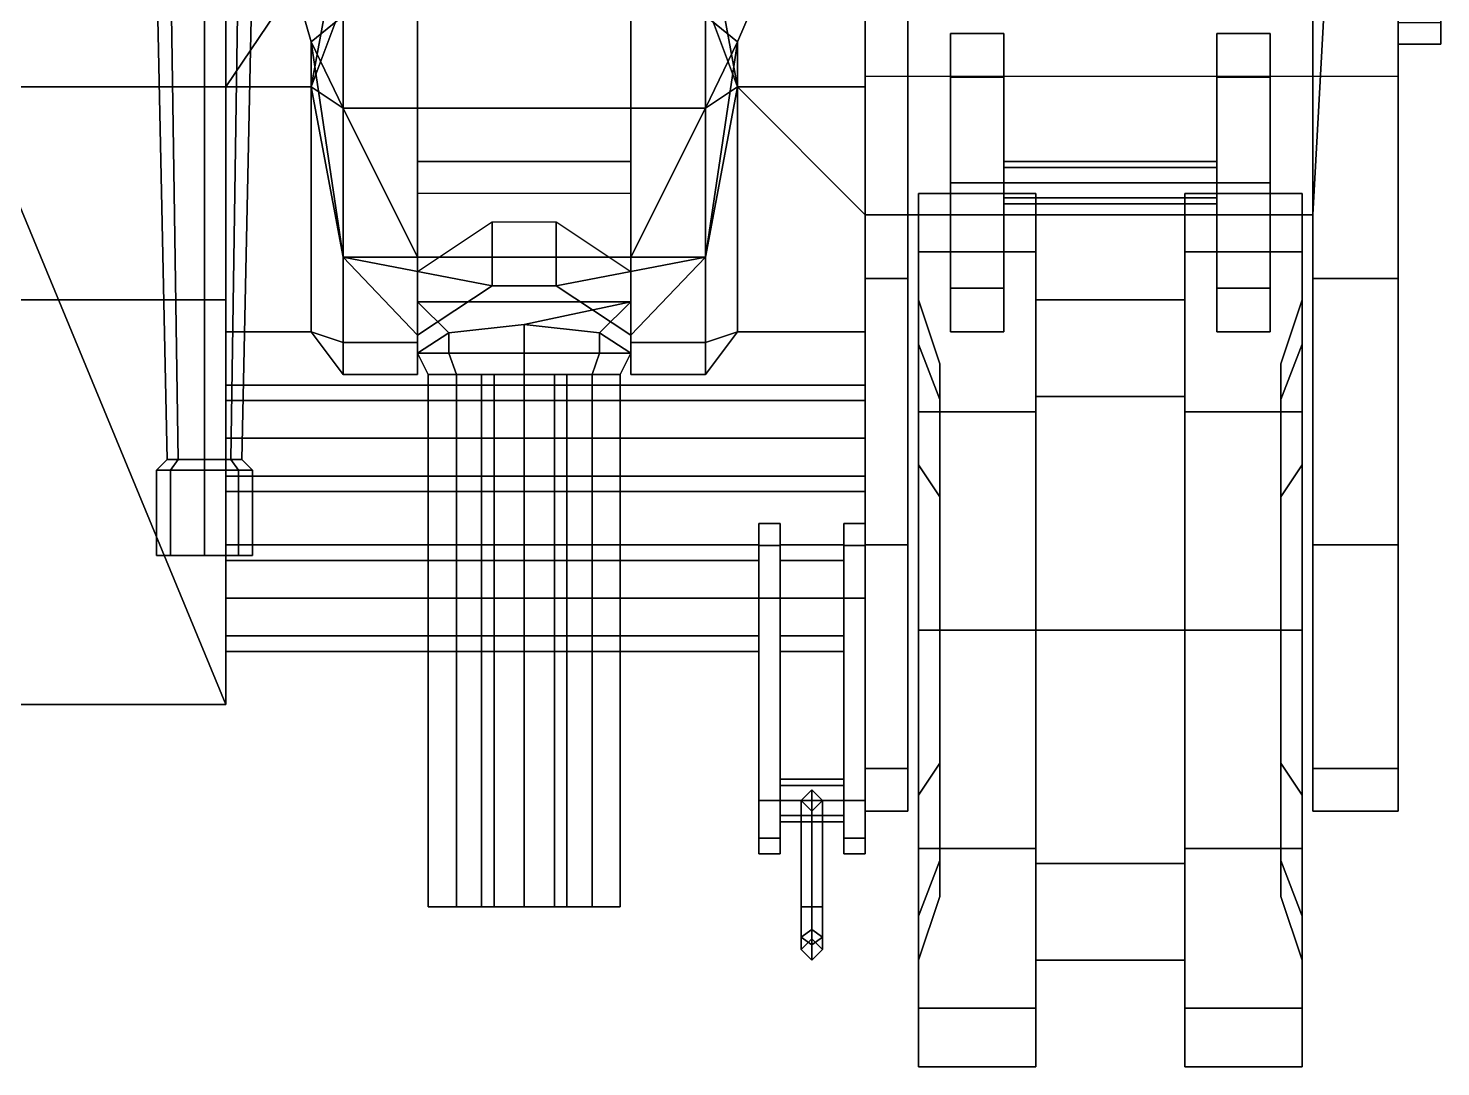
# Model space of a CAD drawing. Header units: millimetres. Extents: x -1.3 to 1.3, y -3 to 8.8.
# Drawn here: x -0.065 to 1.26, y -2.98 to -2.005 of the extents above; entities that cross this region are included whole.
import ezdxf

# ---------------------------------------------------------------- set-up
doc = ezdxf.new("R2010")
doc.units = ezdxf.units.MM
doc.header["$MEASUREMENT"] = 0
for name, color, linetype in [('fenders', 6, 'Continuous'), ('gun', 1, 'Continuous'), ('sleeve', 5, 'Continuous'), ('wheels', 2, 'Continuous')]:
    doc.layers.add(name, color=color, linetype=linetype)

msp = doc.modelspace()

# ---------------------------------------------------------------- linework, layer by layer
for points in [[(-0.72, -2.26, 0.3), (-0.72, 2.41, 0.3), (0.12, -1.74, 0.3), (0.12, -2.26, 0.3)], [(1.22, 2.37, 0.26), (1.22, -2.24, 0.26), (1.14, -2.24, 0.26), (1.14, 2.37, 0.26)], [(1.14, 2.37, 0.26), (1.14, -2.24, 0.26), (1.14, -1.81, 0.398), (1.14, 2.07, 0.398)], [(1.22, 1.87, 0.3), (1.22, -1.79, 0.3), (1.22, -2.24, 0.26), (1.22, 2.37, 0.26)], [(1.14, -2.1801, 1.199), (1.22, -0.72, 1.43), (0.72, -0.72, 1.43), (0.72, -2.1801, 1.199)], [(0.72, -2.1801, 1.199), (0.72, -0.72, 1.43), (0.72, -1.3, 1.7), (0.72, -2.06, 1.34)], [(1.22, -2.49, 1.15), (1.22, -0.72, 1.43), (1.14, -2.1801, 1.199), (1.14, -2.49, 1.15)], [(1.22, -2.49, 1.15), (1.22, -1.4, 1.28), (1.22, -0.72, 1.43), (1.22, -2.49, 1.15)], [(0.72, -1.3, 1.72), (0.72, -1.37, 1.72), (0.72, -2.06, 1.34), (0.72, -1.3, 1.7)], [(-0.12, -1.37, 1.72), (-0.12, -2.06, 1.34), (0.12, -2.06, 1.34), (0.23, -1.8966, 1.43)], [(0.57, -1.8966, 1.43), (0.6, -2.06, 1.34), (0.72, -2.06, 1.34), (0.72, -1.37, 1.72)], [(1.22, -2, 0.86), (1.22, -1.8, 0.86), (1.22, -1.4, 1.28), (1.22, -2.49, 1.15)], [(0.12, -2.26, 0.3), (0.12, -2.26, 0.3), (0.12, -1.74, 0.3), (0.12, -2.29, 1.07)], [(0.12, -1.74, 0.3), (0.23, -1.9934, 0.6547), (0.23, -1.9934, 0.6547), (0.2, -2.0179, 0.689)], [(0.12, -2.29, 1.07), (0.12, -1.74, 0.3), (0.2, -2.0179, 0.689), (0.2, -2.29, 1.07)], [(0.57, -1.9934, 0.6547), (0.72, -1.74, 0.3), (0.72, -1.74, 0.3), (0.6, -2.0179, 0.689)], [(0.6, -2.29, 1.07), (0.6, -2.0179, 0.689), (0.72, -1.74, 0.3), (0.72, -2.29, 1.07)], [(1.22, -1.79, 0.3), (1.22, -1.79, 0.47), (1.22, -1.83, 0.71), (1.22, -2.24, 0.26)], [(0.76, -1.81, 0.26), (0.76, -2.24, 0.26), (0.72, -2.24, 0.26), (0.72, -1.81, 0.26)], [(0.72, -1.81, 0.26), (0.72, -2.24, 0.26), (0.72, -2.49, 1.15), (0.72, -1.81, 0.398)], [(1.14, -1.81, 1.2376), (1.14, -2.1801, 1.179), (0.76, -2.1801, 1.179), (0.76, -1.81, 1.2376)], [(0.76, -1.81, 1.2376), (0.76, -2.1801, 1.179), (0.76, -2.24, 0.26), (0.76, -1.81, 0.26)], [(1.14, -2.24, 0.26), (1.14, -2.1801, 1.179), (1.14, -1.81, 1.2376), (1.14, -1.81, 0.398)], [(1.22, -2.24, 0.26), (1.22, -2.24, 0.26), (1.22, -1.83, 0.71), (1.22, -1.97, 0.71)], [(0.23, -1.8966, 1.43), (0.12, -2.06, 1.34), (0.2, -2.06, 1.34), (0.23, -1.8966, 1.43)], [(0.2, -2.06, 1.34), (0.2, -2.06, 1.34), (0.23, -1.98, 1.43), (0.23, -1.8966, 1.43)], [(0.57, -1.8966, 1.43), (0.57, -1.98, 1.43), (0.6, -2.06, 1.34)], [(1.26, -1.97, 0.71), (1.26, -1.96, 0.73), (1.26, -2, 0.77), (1.26, -2.02, 0.76)], [(1.22, -2.02, 0.76), (1.22, -1.97, 0.71), (1.26, -1.97, 0.71), (1.26, -2.02, 0.76)], [(1.22, -2.24, 0.26), (1.22, -2.24, 0.26), (1.22, -1.97, 0.71), (1.22, -2.02, 0.76)], [(0.2, -2.06, 1.34), (0.2, -2.06, 1.34), (0.23, -2.08, 1.41), (0.23, -1.98, 1.43)], [(0.23, -1.98, 1.43), (0.23, -2.08, 1.41), (0.57, -2.08, 1.41), (0.57, -1.98, 1.43)], [(0.57, -1.98, 1.43), (0.57, -2.08, 1.41), (0.6, -2.06, 1.34)], [(0.23, -2.08, 0.67), (0.2, -2.0179, 0.689), (0.23, -1.9934, 0.6547), (0.23, -2.08, 0.67)], [(0.23, -2.08, 0.67), (0.23, -1.9934, 0.6547), (0.57, -1.9934, 0.6547), (0.57, -2.08, 0.67)], [(0.57, -2.08, 0.67), (0.57, -1.9934, 0.6547), (0.6, -2.0179, 0.689), (0.57, -2.08, 0.67)], [(1.26, -2.02, 0.85), (1.26, -2, 0.86), (1.22, -2, 0.86), (1.22, -2.02, 0.85)], [(1.22, -2.02, 0.85), (1.22, -2, 0.86), (1.22, -2.49, 1.15)], [(1.26, -2.02, 0.76), (1.26, -2, 0.77), (1.26, -2, 0.86), (1.26, -2.02, 0.85)], [(0.2, -2.29, 1.07), (0.2, -2.0179, 0.689), (0.23, -2.22, 0.75), (0.23, -2.33, 0.94)], [(0.23, -2.22, 0.75), (0.2, -2.0179, 0.689), (0.23, -2.08, 0.67), (0.23, -2.22, 0.75)], [(0.57, -2.33, 0.94), (0.57, -2.22, 0.75), (0.6, -2.0179, 0.689), (0.6, -2.29, 1.07)], [(0.57, -2.22, 0.75), (0.57, -2.08, 0.67), (0.6, -2.0179, 0.689), (0.57, -2.22, 0.75)], [(1.22, -2.02, 0.85), (1.22, -2.02, 0.76), (1.26, -2.02, 0.76), (1.26, -2.02, 0.85)], [(1.22, -2.49, 1.15), (1.22, -2.24, 0.26), (1.22, -2.02, 0.76), (1.22, -2.02, 0.85)], [(-0.72, -2.1845, 1.1983), (-0.72, -2.64, 0.68), (0.12, -2.64, 0.68), (-0.12, -2.06, 1.34)], [(-0.12, -2.06, 1.34), (0.12, -2.64, 0.68), (0.12, -2.64, 0.68), (0.12, -2.06, 1.34)], [(0.12, -2.06, 1.34), (0.12, -2.29, 1.07), (0.2, -2.29, 1.07), (0.2, -2.06, 1.34)], [(0.12, -2.06, 1.34), (0.12, -2.64, 0.68), (0.12, -2.29, 1.07)], [(0.2, -2.06, 1.34), (0.2, -2.06, 1.34), (0.23, -2.22, 1.32), (0.23, -2.08, 1.41)], [(0.2, -2.06, 1.34), (0.2, -2.29, 1.07), (0.23, -2.3, 1.2), (0.23, -2.22, 1.32)], [(0.57, -2.22, 1.32), (0.57, -2.3, 1.2), (0.6, -2.29, 1.07), (0.6, -2.06, 1.34)], [(0.57, -2.08, 1.41), (0.57, -2.22, 1.32), (0.6, -2.06, 1.34)], [(0.6, -2.06, 1.34), (0.6, -2.29, 1.07), (0.72, -2.29, 1.07), (0.72, -2.1801, 1.199)], [(0.6, -2.06, 1.34), (0.72, -2.1801, 1.199), (0.72, -2.1801, 1.199), (0.72, -2.06, 1.34)], [(0.23, -2.08, 1.41), (0.23, -2.22, 1.32), (0.57, -2.22, 1.32), (0.57, -2.08, 1.41)], [(0.3, -2.22, 0.75), (0.23, -2.08, 0.67), (0.57, -2.08, 0.67), (0.5, -2.22, 0.75)], [(0.23, -2.22, 0.75), (0.23, -2.08, 0.67), (0.23, -2.08, 0.67), (0.3, -2.22, 0.75)], [(0.5, -2.22, 0.75), (0.57, -2.08, 0.67), (0.57, -2.08, 0.67), (0.57, -2.22, 0.75)], [(0.3, -2.22, 0.75), (0.3, -2.16, 0.75), (0.3, -2.27, 0.94), (0.3, -2.33, 0.94)], [(0.5, -2.22, 0.75), (0.5, -2.16, 0.75), (0.3, -2.16, 0.75), (0.3, -2.22, 0.75)], [(0.5, -2.33, 0.94), (0.5, -2.27, 0.94), (0.5, -2.16, 0.75), (0.5, -2.22, 0.75)], [(0.3, -2.2933, 1.21), (0.3, -2.2333, 1.21), (0.37, -2.1867, 1.28), (0.37, -2.2467, 1.28)], [(0.37, -2.2467, 1.28), (0.37, -2.1867, 1.28), (0.43, -2.1867, 1.28), (0.43, -2.2467, 1.28)], [(0.43, -2.2467, 1.28), (0.43, -2.1867, 1.28), (0.5, -2.2333, 1.21), (0.5, -2.2933, 1.21)], [(0.76, -2.49, 1.15), (0.76, -2.1801, 1.199), (0.72, -2.1801, 1.199), (0.72, -2.49, 1.15)], [(1.14, -2.1801, 1.179), (1.14, -2.1801, 1.199), (0.76, -2.1801, 1.199), (0.76, -2.1801, 1.179)], [(0.76, -2.24, 0.26), (0.76, -2.1801, 1.179), (0.76, -2.1801, 1.199), (0.76, -2.49, 1.15)], [(1.14, -2.49, 1.15), (1.14, -2.1801, 1.199), (1.14, -2.1801, 1.179), (1.14, -2.49, 1.15)], [(1.14, -2.49, 1.15), (1.14, -2.1801, 1.179), (1.14, -2.24, 0.26), (1.14, -2.49, 1.15)], [(0.23, -2.22, 1.32), (0.37, -2.2467, 1.28), (0.43, -2.2467, 1.28), (0.57, -2.22, 1.32)], [(0.23, -2.33, 0.94), (0.23, -2.22, 0.75), (0.3, -2.22, 0.75), (0.3, -2.33, 0.94)], [(0.23, -2.22, 1.32), (0.23, -2.3, 1.2), (0.3, -2.3, 1.2), (0.3, -2.2933, 1.21)], [(0.23, -2.22, 1.32), (0.3, -2.2933, 1.21), (0.3, -2.2933, 1.21), (0.37, -2.2467, 1.28)], [(0.43, -2.2467, 1.28), (0.5, -2.2933, 1.21), (0.5, -2.2933, 1.21), (0.57, -2.22, 1.32)], [(0.5, -2.2933, 1.21), (0.5, -2.3, 1.2), (0.57, -2.3, 1.2), (0.57, -2.22, 1.32)], [(0.5, -2.33, 0.94), (0.5, -2.22, 0.75), (0.57, -2.22, 0.75), (0.57, -2.33, 0.94)], [(0.3, -2.3, 1.2), (0.3, -2.24, 1.2), (0.3, -2.2333, 1.21), (0.3, -2.2933, 1.21)], [(0.5, -2.2933, 1.21), (0.5, -2.2333, 1.21), (0.5, -2.24, 1.2), (0.5, -2.3, 1.2)], [(0.3, -2.33, 1.12), (0.3, -2.27, 1.12), (0.3, -2.24, 1.2), (0.3, -2.3, 1.2)], [(0.5, -2.3, 1.2), (0.5, -2.24, 1.2), (0.5, -2.27, 1.12), (0.5, -2.33, 1.12)], [(0.72, -2.74, 0.63), (0.72, -2.7, 0.95), (0.72, -2.49, 1.15), (0.72, -2.24, 0.26)], [(0.76, -2.24, 0.26), (0.76, -2.74, 0.63), (0.72, -2.74, 0.63), (0.72, -2.24, 0.26)], [(0.76, -2.24, 0.26), (0.76, -2.49, 1.15), (0.76, -2.7, 0.95), (0.76, -2.74, 0.63)], [(1.22, -2.24, 0.26), (1.22, -2.74, 0.63), (1.14, -2.74, 0.63), (1.14, -2.24, 0.26)], [(1.14, -2.74, 0.63), (1.14, -2.7, 0.95), (1.14, -2.49, 1.15), (1.14, -2.24, 0.26)], [(1.22, -2.24, 0.26), (1.22, -2.49, 1.15), (1.22, -2.7, 0.95), (1.22, -2.74, 0.63)], [(-0.72, -2.64, 0.63), (-0.72, -2.26, 0.3), (0.12, -2.26, 0.3), (0.12, -2.64, 0.63)], [(0.12, -2.64, 0.68), (0.12, -2.64, 0.63), (0.12, -2.26, 0.3), (0.12, -2.29, 1.07)], [(0.3, -2.33, 0.94), (0.3, -2.27, 0.94), (0.3, -2.27, 1.12), (0.3, -2.33, 1.12)], [(0.5, -2.33, 1.12), (0.5, -2.27, 1.12), (0.5, -2.27, 0.94), (0.5, -2.33, 0.94)], [(0.2, -2.29, 1.07), (0.2, -2.29, 1.07), (0.23, -2.33, 1.12), (0.23, -2.3, 1.2)], [(0.2, -2.29, 1.07), (0.2, -2.29, 1.07), (0.23, -2.33, 0.94), (0.23, -2.33, 1.12)], [(0.57, -2.3, 1.2), (0.57, -2.33, 1.12), (0.6, -2.29, 1.07)], [(0.57, -2.33, 1.12), (0.57, -2.33, 0.94), (0.6, -2.29, 1.07)], [(0.23, -2.3, 1.2), (0.23, -2.33, 1.12), (0.3, -2.33, 1.12), (0.3, -2.3, 1.2)], [(0.5, -2.3, 1.2), (0.5, -2.33, 1.12), (0.57, -2.33, 1.12), (0.57, -2.3, 1.2)], [(0.23, -2.33, 1.12), (0.23, -2.33, 0.94), (0.3, -2.33, 0.94), (0.3, -2.33, 1.12)], [(0.5, -2.33, 1.12), (0.5, -2.33, 0.94), (0.57, -2.33, 0.94), (0.57, -2.33, 1.12)], [(0.72, -2.3546, 0.4954), (0.72, -2.34, 0.46), (0.12, -2.34, 0.46), (0.12, -2.3546, 0.4954)], [(0.72, -2.34, 0.46), (0.72, -2.3546, 0.4246), (0.12, -2.3546, 0.4246), (0.12, -2.34, 0.46)], [(0.72, -2.39, 0.51), (0.72, -2.3546, 0.4954), (0.12, -2.3546, 0.4954), (0.12, -2.39, 0.51)], [(0.72, -2.3546, 0.4246), (0.72, -2.39, 0.41), (0.12, -2.39, 0.41), (0.12, -2.3546, 0.4246)], [(0.72, -2.4254, 0.4954), (0.72, -2.39, 0.51), (0.12, -2.39, 0.51), (0.12, -2.4254, 0.4954)], [(0.72, -2.39, 0.41), (0.72, -2.4254, 0.4246), (0.12, -2.4254, 0.4246), (0.12, -2.39, 0.41)], [(0.72, -2.44, 0.46), (0.72, -2.4254, 0.4954), (0.12, -2.4254, 0.4954), (0.12, -2.44, 0.46)], [(0.72, -2.4254, 0.4246), (0.72, -2.44, 0.46), (0.12, -2.44, 0.46), (0.12, -2.4254, 0.4246)], [(0.64, -2.47, 0.71), (0.64, -2.4905, 0.6605), (0.62, -2.4905, 0.6605), (0.62, -2.47, 0.71)], [(0.64, -2.4905, 0.7595), (0.64, -2.47, 0.71), (0.62, -2.47, 0.71), (0.62, -2.4905, 0.7595)], [(0.62, -2.47, 0.71), (0.62, -2.4905, 0.6605), (0.62, -2.5046, 0.6746), (0.62, -2.49, 0.71)], [(0.62, -2.4905, 0.7595), (0.62, -2.47, 0.71), (0.62, -2.49, 0.71), (0.62, -2.5046, 0.7454)], [(0.64, -2.47, 0.71), (0.64, -2.4905, 0.7595), (0.64, -2.5046, 0.7454), (0.64, -2.49, 0.71)], [(0.64, -2.4905, 0.6605), (0.64, -2.47, 0.71), (0.64, -2.49, 0.71), (0.64, -2.5046, 0.6746)], [(0.72, -2.4905, 0.7595), (0.72, -2.47, 0.71), (0.7, -2.47, 0.71), (0.7, -2.4905, 0.7595)], [(0.72, -2.47, 0.71), (0.72, -2.4905, 0.6605), (0.7, -2.4905, 0.6605), (0.7, -2.47, 0.71)], [(0.7, -2.4905, 0.7595), (0.7, -2.47, 0.71), (0.7, -2.49, 0.71), (0.7, -2.5046, 0.7454)], [(0.7, -2.47, 0.71), (0.7, -2.4905, 0.6605), (0.7, -2.5046, 0.6746), (0.7, -2.49, 0.71)], [(0.62, -2.5046, 0.7454), (0.62, -2.49, 0.71), (0.12, -2.49, 0.71), (0.12, -2.5046, 0.7454)], [(0.62, -2.49, 0.71), (0.62, -2.5046, 0.6746), (0.12, -2.5046, 0.6746), (0.12, -2.49, 0.71)], [(0.64, -2.4905, 0.6605), (0.64, -2.54, 0.64), (0.62, -2.54, 0.64), (0.62, -2.4905, 0.6605)], [(0.64, -2.54, 0.78), (0.64, -2.4905, 0.7595), (0.62, -2.4905, 0.7595), (0.62, -2.54, 0.78)], [(0.62, -2.4905, 0.6605), (0.62, -2.54, 0.64), (0.62, -2.54, 0.66), (0.62, -2.5046, 0.6746)], [(0.62, -2.54, 0.78), (0.62, -2.4905, 0.7595), (0.62, -2.5046, 0.7454), (0.62, -2.54, 0.76)], [(0.7, -2.5046, 0.7454), (0.7, -2.49, 0.71), (0.64, -2.49, 0.71), (0.64, -2.5046, 0.7454)], [(0.7, -2.49, 0.71), (0.7, -2.5046, 0.6746), (0.64, -2.5046, 0.6746), (0.64, -2.49, 0.71)], [(0.64, -2.4905, 0.7595), (0.64, -2.54, 0.78), (0.64, -2.54, 0.76), (0.64, -2.5046, 0.7454)], [(0.64, -2.54, 0.64), (0.64, -2.4905, 0.6605), (0.64, -2.5046, 0.6746), (0.64, -2.54, 0.66)], [(0.72, -2.54, 0.78), (0.72, -2.4905, 0.7595), (0.7, -2.4905, 0.7595), (0.7, -2.54, 0.78)], [(0.72, -2.4905, 0.6605), (0.72, -2.54, 0.64), (0.7, -2.54, 0.64), (0.7, -2.4905, 0.6605)], [(0.7, -2.54, 0.78), (0.7, -2.4905, 0.7595), (0.7, -2.5046, 0.7454), (0.7, -2.54, 0.76)], [(0.7, -2.4905, 0.6605), (0.7, -2.54, 0.64), (0.7, -2.54, 0.66), (0.7, -2.5046, 0.6746)], [(0.76, -2.7, 0.95), (0.76, -2.49, 1.15), (0.72, -2.49, 1.15), (0.72, -2.7, 0.95)], [(1.22, -2.7, 0.95), (1.22, -2.49, 1.15), (1.14, -2.49, 1.15), (1.14, -2.7, 0.95)], [(0.62, -2.54, 0.76), (0.62, -2.5046, 0.7454), (0.12, -2.5046, 0.7454), (0.12, -2.54, 0.76)], [(0.62, -2.5046, 0.6746), (0.62, -2.54, 0.66), (0.12, -2.54, 0.66), (0.12, -2.5046, 0.6746)], [(0.7, -2.54, 0.76), (0.7, -2.5046, 0.7454), (0.64, -2.5046, 0.7454), (0.64, -2.54, 0.76)], [(0.7, -2.5046, 0.6746), (0.7, -2.54, 0.66), (0.64, -2.54, 0.66), (0.64, -2.5046, 0.6746)], [(0.62, -2.5754, 0.7454), (0.62, -2.54, 0.76), (0.12, -2.54, 0.76), (0.12, -2.5754, 0.7454)], [(0.62, -2.54, 0.66), (0.62, -2.5754, 0.6746), (0.12, -2.5754, 0.6746), (0.12, -2.54, 0.66)], [(0.64, -2.54, 0.64), (0.64, -2.73, 0.66), (0.62, -2.73, 0.66), (0.62, -2.54, 0.64)], [(0.64, -2.73, 0.76), (0.64, -2.54, 0.78), (0.62, -2.54, 0.78), (0.62, -2.73, 0.76)], [(0.62, -2.54, 0.64), (0.62, -2.73, 0.66), (0.62, -2.5754, 0.6746), (0.62, -2.54, 0.66)], [(0.62, -2.73, 0.76), (0.62, -2.54, 0.78), (0.62, -2.54, 0.76), (0.62, -2.5754, 0.7454)], [(0.7, -2.5754, 0.7454), (0.7, -2.54, 0.76), (0.64, -2.54, 0.76), (0.64, -2.5754, 0.7454)], [(0.7, -2.54, 0.66), (0.7, -2.5754, 0.6746), (0.64, -2.5754, 0.6746), (0.64, -2.54, 0.66)], [(0.64, -2.54, 0.78), (0.64, -2.73, 0.76), (0.64, -2.5754, 0.7454), (0.64, -2.54, 0.76)], [(0.64, -2.73, 0.66), (0.64, -2.54, 0.64), (0.64, -2.54, 0.66), (0.64, -2.5754, 0.6746)], [(0.72, -2.73, 0.76), (0.72, -2.54, 0.78), (0.7, -2.54, 0.78), (0.7, -2.73, 0.76)], [(0.72, -2.54, 0.64), (0.72, -2.73, 0.66), (0.7, -2.73, 0.66), (0.7, -2.54, 0.64)], [(0.7, -2.73, 0.76), (0.7, -2.54, 0.78), (0.7, -2.54, 0.76), (0.7, -2.5754, 0.7454)], [(0.7, -2.54, 0.64), (0.7, -2.73, 0.66), (0.7, -2.5754, 0.6746), (0.7, -2.54, 0.66)], [(0.62, -2.59, 0.71), (0.62, -2.5754, 0.7454), (0.12, -2.5754, 0.7454), (0.12, -2.59, 0.71)], [(0.62, -2.5754, 0.6746), (0.62, -2.59, 0.71), (0.12, -2.59, 0.71), (0.12, -2.5754, 0.6746)], [(0.62, -2.73, 0.66), (0.62, -2.73, 0.66), (0.62, -2.59, 0.71), (0.62, -2.5754, 0.6746)], [(0.62, -2.73, 0.76), (0.62, -2.73, 0.76), (0.62, -2.5754, 0.7454), (0.62, -2.59, 0.71)], [(0.7, -2.59, 0.71), (0.7, -2.5754, 0.7454), (0.64, -2.5754, 0.7454), (0.64, -2.59, 0.71)], [(0.7, -2.5754, 0.6746), (0.7, -2.59, 0.71), (0.64, -2.59, 0.71), (0.64, -2.5754, 0.6746)], [(0.64, -2.73, 0.76), (0.64, -2.73, 0.76), (0.64, -2.59, 0.71), (0.64, -2.5754, 0.7454)], [(0.64, -2.73, 0.66), (0.64, -2.73, 0.66), (0.64, -2.5754, 0.6746), (0.64, -2.59, 0.71)], [(0.7, -2.73, 0.76), (0.7, -2.73, 0.76), (0.7, -2.5754, 0.7454), (0.7, -2.59, 0.71)], [(0.7, -2.73, 0.66), (0.7, -2.73, 0.66), (0.7, -2.59, 0.71), (0.7, -2.5754, 0.6746)], [(0.62, -2.7654, 0.7454), (0.62, -2.73, 0.76), (0.62, -2.59, 0.71), (0.62, -2.73, 0.66)], [(0.64, -2.7654, 0.6746), (0.64, -2.73, 0.66), (0.64, -2.59, 0.71), (0.64, -2.73, 0.76)], [(0.7, -2.7654, 0.7454), (0.7, -2.73, 0.76), (0.7, -2.59, 0.71), (0.7, -2.73, 0.66)], [(-0.72, -2.64, 0.68), (-0.72, -2.64, 0.63), (0.12, -2.64, 0.63), (0.12, -2.64, 0.68)], [(0.76, -2.74, 0.63), (0.76, -2.7, 0.95), (0.72, -2.7, 0.95), (0.72, -2.74, 0.63)], [(1.22, -2.74, 0.63), (1.22, -2.7, 0.95), (1.14, -2.7, 0.95), (1.14, -2.74, 0.63)], [(0.7, -2.71, 0.71), (0.7, -2.7159, 0.6959), (0.64, -2.7159, 0.6959), (0.64, -2.71, 0.71)], [(0.7, -2.7159, 0.7241), (0.7, -2.71, 0.71), (0.64, -2.71, 0.71), (0.64, -2.7159, 0.7241)], [(0.7, -2.7159, 0.6959), (0.7, -2.73, 0.69), (0.64, -2.73, 0.69), (0.64, -2.7159, 0.6959)], [(0.7, -2.73, 0.73), (0.7, -2.7159, 0.7241), (0.64, -2.7159, 0.7241), (0.64, -2.73, 0.73)], [(0.64, -2.73, 0.66), (0.64, -2.7654, 0.6746), (0.62, -2.7654, 0.6746), (0.62, -2.73, 0.66)], [(0.64, -2.7654, 0.7454), (0.64, -2.73, 0.76), (0.62, -2.73, 0.76), (0.62, -2.7654, 0.7454)], [(0.62, -2.7654, 0.6746), (0.62, -2.78, 0.71), (0.62, -2.7654, 0.7454), (0.62, -2.73, 0.66)], [(0.64, -2.7654, 0.7454), (0.64, -2.78, 0.71), (0.64, -2.7654, 0.6746), (0.64, -2.73, 0.76)], [(0.7, -2.73, 0.69), (0.7, -2.7441, 0.6959), (0.64, -2.7441, 0.6959), (0.64, -2.73, 0.69)], [(0.7, -2.7441, 0.7241), (0.7, -2.73, 0.73), (0.64, -2.73, 0.73), (0.64, -2.7441, 0.7241)], [(0.66, -2.83, 0.75), (0.67, -2.83, 0.76), (0.67, -2.72, 0.76), (0.66, -2.73, 0.75)], [(0.67, -2.83, 0.66), (0.66, -2.83, 0.67), (0.66, -2.73, 0.67), (0.67, -2.72, 0.66)], [(0.67, -2.72, 0.66), (0.66, -2.73, 0.67), (0.66, -2.73, 0.75), (0.67, -2.72, 0.76)], [(0.67, -2.83, 0.74), (0.66, -2.83, 0.75), (0.66, -2.73, 0.75), (0.67, -2.74, 0.74)], [(0.66, -2.83, 0.67), (0.67, -2.83, 0.68), (0.67, -2.74, 0.68), (0.66, -2.73, 0.67)], [(0.66, -2.73, 0.67), (0.67, -2.74, 0.68), (0.67, -2.74, 0.74), (0.66, -2.73, 0.75)], [(0.67, -2.83, 0.76), (0.68, -2.83, 0.75), (0.68, -2.73, 0.75), (0.67, -2.72, 0.76)], [(0.68, -2.83, 0.67), (0.67, -2.83, 0.66), (0.67, -2.72, 0.66), (0.68, -2.73, 0.67)], [(0.68, -2.73, 0.67), (0.67, -2.72, 0.66), (0.67, -2.72, 0.76), (0.68, -2.73, 0.75)], [(0.68, -2.83, 0.75), (0.67, -2.83, 0.74), (0.67, -2.74, 0.74), (0.68, -2.73, 0.75)], [(0.67, -2.83, 0.68), (0.68, -2.83, 0.67), (0.68, -2.73, 0.67), (0.67, -2.74, 0.68)], [(0.67, -2.74, 0.68), (0.68, -2.73, 0.67), (0.68, -2.73, 0.75), (0.67, -2.74, 0.74)], [(0.72, -2.7654, 0.7454), (0.72, -2.73, 0.76), (0.7, -2.73, 0.76), (0.7, -2.7654, 0.7454)], [(0.72, -2.73, 0.66), (0.72, -2.7654, 0.6746), (0.7, -2.7654, 0.6746), (0.7, -2.73, 0.66)], [(0.7, -2.7654, 0.6746), (0.7, -2.78, 0.71), (0.7, -2.7654, 0.7454), (0.7, -2.73, 0.66)], [(0.72, -2.7359, 0.6625), (0.72, -2.7237, 0.7607), (0.72, -2.73, 0.76), (0.72, -2.7654, 0.7454)], [(0.72, -2.7359, 0.6625), (0.72, -2.7654, 0.7454), (0.72, -2.78, 0.71), (0.72, -2.7654, 0.6746)], [(0.7, -2.7441, 0.6959), (0.7, -2.75, 0.71), (0.64, -2.75, 0.71), (0.64, -2.7441, 0.6959)], [(0.7, -2.75, 0.71), (0.7, -2.7441, 0.7241), (0.64, -2.7441, 0.7241), (0.64, -2.75, 0.71)], [(0.64, -2.7654, 0.6746), (0.64, -2.78, 0.71), (0.62, -2.78, 0.71), (0.62, -2.7654, 0.6746)], [(0.64, -2.78, 0.71), (0.64, -2.7654, 0.7454), (0.62, -2.7654, 0.7454), (0.62, -2.78, 0.71)], [(0.72, -2.78, 0.71), (0.72, -2.7654, 0.7454), (0.7, -2.7654, 0.7454), (0.7, -2.78, 0.71)], [(0.72, -2.7654, 0.6746), (0.72, -2.78, 0.71), (0.7, -2.78, 0.71), (0.7, -2.7654, 0.6746)], [(0.67, -2.8654, 0.6746), (0.66, -2.8583, 0.6817), (0.66, -2.83, 0.67), (0.67, -2.83, 0.66)], [(0.66, -2.8583, 0.6817), (0.67, -2.8512, 0.6888), (0.67, -2.83, 0.68), (0.66, -2.83, 0.67)], [(0.67, -2.83, 0.76), (0.66, -2.83, 0.75), (0.66, -2.8583, 0.7383), (0.67, -2.8654, 0.7454)], [(0.66, -2.83, 0.75), (0.67, -2.83, 0.74), (0.67, -2.8512, 0.7312), (0.66, -2.8583, 0.7383)], [(0.68, -2.8583, 0.6817), (0.67, -2.8654, 0.6746), (0.67, -2.83, 0.66), (0.68, -2.83, 0.67)], [(0.67, -2.8512, 0.6888), (0.68, -2.8583, 0.6817), (0.68, -2.83, 0.67), (0.67, -2.83, 0.68)], [(0.68, -2.83, 0.75), (0.67, -2.83, 0.76), (0.67, -2.8654, 0.7454), (0.68, -2.8583, 0.7383)], [(0.67, -2.83, 0.74), (0.68, -2.83, 0.75), (0.68, -2.8583, 0.7383), (0.67, -2.8512, 0.7312)], [(0.66, -2.87, 0.71), (0.67, -2.86, 0.71), (0.67, -2.8512, 0.6888), (0.66, -2.8583, 0.6817)], [(0.66, -2.8583, 0.7383), (0.67, -2.8512, 0.7312), (0.67, -2.86, 0.71), (0.66, -2.87, 0.71)], [(0.67, -2.88, 0.71), (0.66, -2.87, 0.71), (0.66, -2.8583, 0.6817), (0.67, -2.8654, 0.6746)], [(0.67, -2.8654, 0.7454), (0.66, -2.8583, 0.7383), (0.66, -2.87, 0.71), (0.67, -2.88, 0.71)], [(0.67, -2.86, 0.71), (0.68, -2.87, 0.71), (0.68, -2.8583, 0.6817), (0.67, -2.8512, 0.6888)], [(0.67, -2.8512, 0.7312), (0.68, -2.8583, 0.7383), (0.68, -2.87, 0.71), (0.67, -2.86, 0.71)], [(0.68, -2.87, 0.71), (0.67, -2.88, 0.71), (0.67, -2.8654, 0.6746), (0.68, -2.8583, 0.6817)], [(0.68, -2.8583, 0.7383), (0.67, -2.8654, 0.7454), (0.67, -2.88, 0.71), (0.68, -2.87, 0.71)]]:
    msp.add_3dface(points)
at = {"layer": 'fenders'}
for points in [[(1.22, -2.05, 1.5), (1.22, -0.8, 1.7), (0.72, -0.8, 1.7), (0.72, -2.05, 1.5)], [(1.22, -2.02, 1.43), (1.22, -0.8, 1.63), (1.22, -0.8, 1.7), (1.22, -2.05, 1.5)], [(0.72, -2.05, 1.5), (0.72, -1.6546, 1.5633), (0.72, -2.06, 1.34)]]:
    msp.add_3dface(points, dxfattribs=at)
at = {"layer": 'gun'}
for points in [[(0.0646, -1.7, 2.1454), (0.05, -1.7, 2.11), (0.065, -2.41, 2.11), (0.0753, -2.41, 2.1347)], [(0.05, -1.7, 2.11), (0.0646, -1.7, 2.0746), (0.0753, -2.41, 2.0853), (0.065, -2.41, 2.11)], [(0.1, -1.7, 2.16), (0.0646, -1.7, 2.1454), (0.0753, -2.41, 2.1347), (0.1, -2.41, 2.145)], [(0.0646, -1.7, 2.0746), (0.1, -1.7, 2.06), (0.1, -2.41, 2.075), (0.0753, -2.41, 2.0853)], [(0.1354, -1.7, 2.1454), (0.1, -1.7, 2.16), (0.1, -2.41, 2.145), (0.1247, -2.41, 2.1347)], [(0.1, -1.7, 2.06), (0.1354, -1.7, 2.0746), (0.1247, -2.41, 2.0853), (0.1, -2.41, 2.075)], [(0.15, -1.7, 2.11), (0.1354, -1.7, 2.1454), (0.1247, -2.41, 2.1347), (0.135, -2.41, 2.11)], [(0.1354, -1.7, 2.0746), (0.15, -1.7, 2.11), (0.135, -2.41, 2.11), (0.1247, -2.41, 2.0853)], [(0.3364, -2.33, 1.0936), (0.31, -2.33, 1.03), (0.31, -2.83, 1.03), (0.3364, -2.83, 1.0936)], [(0.31, -2.33, 1.03), (0.3364, -2.33, 0.9664), (0.3364, -2.83, 0.9664), (0.31, -2.83, 1.03)], [(0.4, -2.33, 1.12), (0.3364, -2.33, 1.0936), (0.3364, -2.83, 1.0936), (0.4, -2.83, 1.12)], [(0.3364, -2.33, 0.9664), (0.4, -2.33, 0.94), (0.4, -2.83, 0.94), (0.3364, -2.83, 0.9664)], [(0.36, -2.33, 1.03), (0.3717, -2.33, 1.0583), (0.3717, -2.83, 1.0583), (0.36, -2.83, 1.03)], [(0.3717, -2.33, 1.0017), (0.36, -2.33, 1.03), (0.36, -2.83, 1.03), (0.3717, -2.83, 1.0017)], [(0.3717, -2.33, 1.0583), (0.4, -2.33, 1.07), (0.4, -2.83, 1.07), (0.3717, -2.83, 1.0583)], [(0.4, -2.33, 0.99), (0.3717, -2.33, 1.0017), (0.3717, -2.83, 1.0017), (0.4, -2.83, 0.99)], [(0.4, -2.33, 1.07), (0.4283, -2.33, 1.0583), (0.4283, -2.83, 1.0583), (0.4, -2.83, 1.07)], [(0.4283, -2.33, 1.0017), (0.4, -2.33, 0.99), (0.4, -2.83, 0.99), (0.4283, -2.83, 1.0017)], [(0.4636, -2.33, 1.0936), (0.4, -2.33, 1.12), (0.4, -2.83, 1.12), (0.4636, -2.83, 1.0936)], [(0.4, -2.33, 0.94), (0.4636, -2.33, 0.9664), (0.4636, -2.83, 0.9664), (0.4, -2.83, 0.94)], [(0.4283, -2.33, 1.0583), (0.44, -2.33, 1.03), (0.44, -2.83, 1.03), (0.4283, -2.83, 1.0583)], [(0.44, -2.33, 1.03), (0.4283, -2.33, 1.0017), (0.4283, -2.83, 1.0017), (0.44, -2.83, 1.03)], [(0.49, -2.33, 1.03), (0.4636, -2.33, 1.0936), (0.4636, -2.83, 1.0936), (0.49, -2.83, 1.03)], [(0.4636, -2.33, 0.9664), (0.49, -2.33, 1.03), (0.49, -2.83, 1.03), (0.4636, -2.83, 0.9664)], [(0.0753, -2.41, 2.1347), (0.065, -2.41, 2.11), (0.055, -2.42, 2.11), (0.0682, -2.42, 2.1418)], [(0.065, -2.41, 2.11), (0.0753, -2.41, 2.0853), (0.0682, -2.42, 2.0782), (0.055, -2.42, 2.11)], [(0.1, -2.41, 2.145), (0.0753, -2.41, 2.1347), (0.0682, -2.42, 2.1418), (0.1, -2.42, 2.155)], [(0.0753, -2.41, 2.0853), (0.1, -2.41, 2.075), (0.1, -2.42, 2.065), (0.0682, -2.42, 2.0782)], [(0.1247, -2.41, 2.1347), (0.1, -2.41, 2.145), (0.1, -2.42, 2.155), (0.1318, -2.42, 2.1418)], [(0.1, -2.41, 2.075), (0.1247, -2.41, 2.0853), (0.1318, -2.42, 2.0782), (0.1, -2.42, 2.065)], [(0.135, -2.41, 2.11), (0.1247, -2.41, 2.1347), (0.1318, -2.42, 2.1418), (0.145, -2.42, 2.11)], [(0.1247, -2.41, 2.0853), (0.135, -2.41, 2.11), (0.145, -2.42, 2.11), (0.1318, -2.42, 2.0782)], [(0.0682, -2.42, 2.1418), (0.055, -2.42, 2.11), (0.055, -2.5, 2.11), (0.0682, -2.5, 2.1418)], [(0.055, -2.42, 2.11), (0.0682, -2.42, 2.0782), (0.0682, -2.5, 2.0782), (0.055, -2.5, 2.11)], [(0.1, -2.42, 2.155), (0.0682, -2.42, 2.1418), (0.0682, -2.5, 2.1418), (0.1, -2.5, 2.155)], [(0.0682, -2.42, 2.0782), (0.1, -2.42, 2.065), (0.1, -2.5, 2.065), (0.0682, -2.5, 2.0782)], [(0.1318, -2.42, 2.1418), (0.1, -2.42, 2.155), (0.1, -2.5, 2.155), (0.1318, -2.5, 2.1418)], [(0.1, -2.42, 2.065), (0.1318, -2.42, 2.0782), (0.1318, -2.5, 2.0782), (0.1, -2.5, 2.065)], [(0.145, -2.42, 2.11), (0.1318, -2.42, 2.1418), (0.1318, -2.5, 2.1418), (0.145, -2.5, 2.11)], [(0.1318, -2.42, 2.0782), (0.145, -2.42, 2.11), (0.145, -2.5, 2.11), (0.1318, -2.5, 2.0782)], [(0.0682, -2.5, 2.0782), (0.145, -2.5, 2.11), (0.1318, -2.5, 2.1418), (0.055, -2.5, 2.11)], [(0.055, -2.5, 2.11), (0.1318, -2.5, 2.1418), (0.1, -2.5, 2.155), (0.0682, -2.5, 2.1418)], [(0.1, -2.5, 2.065), (0.1318, -2.5, 2.0782), (0.145, -2.5, 2.11), (0.0682, -2.5, 2.0782)], [(0.3364, -2.83, 1.0936), (0.31, -2.83, 1.03), (0.36, -2.83, 1.03), (0.3717, -2.83, 1.0583)], [(0.31, -2.83, 1.03), (0.3364, -2.83, 0.9664), (0.3717, -2.83, 1.0017), (0.36, -2.83, 1.03)], [(0.4, -2.83, 1.12), (0.3364, -2.83, 1.0936), (0.3717, -2.83, 1.0583), (0.4, -2.83, 1.07)], [(0.3364, -2.83, 0.9664), (0.4, -2.83, 0.94), (0.4, -2.83, 0.99), (0.3717, -2.83, 1.0017)], [(0.4, -2.83, 0.94), (0.4636, -2.83, 0.9664), (0.4283, -2.83, 1.0017), (0.4, -2.83, 0.99)], [(0.4636, -2.83, 1.0936), (0.4, -2.83, 1.12), (0.4, -2.83, 1.07), (0.4283, -2.83, 1.0583)], [(0.4636, -2.83, 0.9664), (0.49, -2.83, 1.03), (0.44, -2.83, 1.03), (0.4283, -2.83, 1.0017)], [(0.49, -2.83, 1.03), (0.4636, -2.83, 1.0936), (0.4283, -2.83, 1.0583), (0.44, -2.83, 1.03)]]:
    msp.add_3dface(points, dxfattribs=at)
at = {"layer": 'sleeve'}
for points in [[(0.5, -2.13, 1.3418), (0.5, -1.95, 1.39), (0.3, -1.95, 1.39), (0.3, -2.13, 1.3418)], [(0.5, -1.95, 0.67), (0.5, -2.13, 0.7182), (0.3, -2.13, 0.7182), (0.3, -1.95, 0.67)], [(0.5, -2.2618, 1.21), (0.5, -2.13, 1.3418), (0.3, -2.13, 1.3418), (0.3, -2.2618, 1.21)], [(0.5, -2.13, 0.7182), (0.5, -2.2618, 0.85), (0.3, -2.2618, 0.85), (0.3, -2.13, 0.7182)], [(0.4, -2.2832, 1.13), (0.5, -2.2618, 1.21), (0.3, -2.2618, 1.21), (0.3293, -2.2911, 1.1007)], [(0.5, -2.2618, 0.85), (0.4, -2.2832, 0.93), (0.3293, -2.2911, 0.9593), (0.3, -2.2618, 0.85)], [(0.3, -2.2618, 1.21), (0.3, -2.31, 1.03), (0.3, -2.31, 1.03), (0.3293, -2.2911, 1.1007)], [(0.3, -2.31, 1.03), (0.3, -2.2618, 0.85), (0.3293, -2.2911, 0.9593), (0.3, -2.31, 1.03)], [(0.5, -2.2618, 1.21), (0.5, -2.2618, 1.21), (0.4, -2.2832, 1.13), (0.4707, -2.2911, 1.1007)], [(0.5, -2.2618, 0.85), (0.5, -2.2618, 0.85), (0.4707, -2.2911, 0.9593), (0.4, -2.2832, 0.93)], [(0.5, -2.31, 1.03), (0.5, -2.2618, 1.21), (0.4707, -2.2911, 1.1007), (0.5, -2.31, 1.03)], [(0.5, -2.2618, 0.85), (0.5, -2.2618, 0.85), (0.5, -2.31, 1.03), (0.4707, -2.2911, 0.9593)], [(0.3293, -2.2911, 1.1007), (0.3, -2.31, 1.03), (0.3, -2.31, 1.03), (0.3293, -2.31, 1.1007)], [(0.3, -2.31, 1.03), (0.3293, -2.2911, 0.9593), (0.3293, -2.31, 0.9593), (0.3, -2.31, 1.03)], [(0.4, -2.2832, 1.13), (0.3293, -2.2911, 1.1007), (0.3293, -2.31, 1.1007), (0.4, -2.31, 1.13)], [(0.3293, -2.2911, 0.9593), (0.4, -2.2832, 0.93), (0.4, -2.31, 0.93), (0.3293, -2.31, 0.9593)], [(0.4707, -2.2911, 1.1007), (0.4, -2.2832, 1.13), (0.4, -2.31, 1.13), (0.4707, -2.31, 1.1007)], [(0.4, -2.2832, 0.93), (0.4707, -2.2911, 0.9593), (0.4707, -2.31, 0.9593), (0.4, -2.31, 0.93)], [(0.5, -2.31, 1.03), (0.4707, -2.2911, 1.1007), (0.4707, -2.31, 1.1007), (0.5, -2.31, 1.03)], [(0.4707, -2.2911, 0.9593), (0.5, -2.31, 1.03), (0.5, -2.31, 1.03), (0.4707, -2.31, 0.9593)], [(0.3293, -2.31, 1.1007), (0.3, -2.31, 1.03), (0.31, -2.33, 1.03), (0.3364, -2.33, 1.0936)], [(0.3, -2.31, 1.03), (0.3293, -2.31, 0.9593), (0.3364, -2.33, 0.9664), (0.31, -2.33, 1.03)], [(0.4, -2.31, 1.13), (0.3293, -2.31, 1.1007), (0.3364, -2.33, 1.0936), (0.4, -2.33, 1.12)], [(0.3293, -2.31, 0.9593), (0.4, -2.31, 0.93), (0.4, -2.33, 0.94), (0.3364, -2.33, 0.9664)], [(0.4707, -2.31, 1.1007), (0.4, -2.31, 1.13), (0.4, -2.33, 1.12), (0.4636, -2.33, 1.0936)], [(0.4, -2.31, 0.93), (0.4707, -2.31, 0.9593), (0.4636, -2.33, 0.9664), (0.4, -2.33, 0.94)], [(0.5, -2.31, 1.03), (0.4707, -2.31, 1.1007), (0.4636, -2.33, 1.0936), (0.49, -2.33, 1.03)], [(0.4707, -2.31, 0.9593), (0.5, -2.31, 1.03), (0.49, -2.33, 1.03), (0.4636, -2.33, 0.9664)]]:
    msp.add_3dface(points, dxfattribs=at)
at = {"layer": 'wheels'}
for points in [[(0.8, -2.249, 0.211), (0.8, -2.01, 0.31), (0.8, -2.051, 0.211), (0.8, -2.15, 0.17)], [(0.8, -2.29, 0.31), (0.8, -2.051, 0.409), (0.8, -2.01, 0.31), (0.8, -2.249, 0.211)], [(0.85, -2.01, 0.31), (0.85, -2.051, 0.211), (0.8, -2.051, 0.211), (0.8, -2.01, 0.31)], [(0.85, -2.051, 0.409), (0.85, -2.01, 0.31), (0.8, -2.01, 0.31), (0.8, -2.051, 0.409)], [(0.85, -2.29, 0.31), (0.85, -2.051, 0.211), (0.85, -2.01, 0.31), (0.85, -2.249, 0.409)], [(0.85, -2.249, 0.409), (0.85, -2.01, 0.31), (0.85, -2.051, 0.409), (0.85, -2.15, 0.45)], [(1.05, -2.249, 0.211), (1.05, -2.01, 0.31), (1.05, -2.051, 0.211), (1.05, -2.15, 0.17)], [(1.05, -2.29, 0.31), (1.05, -2.051, 0.409), (1.05, -2.01, 0.31), (1.05, -2.249, 0.211)], [(1.1, -2.01, 0.31), (1.1, -2.051, 0.211), (1.05, -2.051, 0.211), (1.05, -2.01, 0.31)], [(1.1, -2.051, 0.409), (1.1, -2.01, 0.31), (1.05, -2.01, 0.31), (1.05, -2.051, 0.409)], [(1.1, -2.29, 0.31), (1.1, -2.051, 0.211), (1.1, -2.01, 0.31), (1.1, -2.249, 0.409)], [(1.1, -2.249, 0.409), (1.1, -2.01, 0.31), (1.1, -2.051, 0.409), (1.1, -2.15, 0.45)], [(0.8, -2.249, 0.409), (0.8, -2.15, 0.45), (0.8, -2.051, 0.409), (0.8, -2.29, 0.31)], [(0.85, -2.051, 0.211), (0.85, -2.15, 0.17), (0.8, -2.15, 0.17), (0.8, -2.051, 0.211)], [(0.85, -2.15, 0.45), (0.85, -2.051, 0.409), (0.8, -2.051, 0.409), (0.8, -2.15, 0.45)], [(0.85, -2.249, 0.211), (0.85, -2.15, 0.17), (0.85, -2.051, 0.211), (0.85, -2.29, 0.31)], [(1.05, -2.249, 0.409), (1.05, -2.15, 0.45), (1.05, -2.051, 0.409), (1.05, -2.29, 0.31)], [(1.1, -2.051, 0.211), (1.1, -2.15, 0.17), (1.05, -2.15, 0.17), (1.05, -2.051, 0.211)], [(1.1, -2.15, 0.45), (1.1, -2.051, 0.409), (1.05, -2.051, 0.409), (1.05, -2.15, 0.45)], [(1.1, -2.249, 0.211), (1.1, -2.15, 0.17), (1.1, -2.051, 0.211), (1.1, -2.29, 0.31)], [(1.05, -2.13, 0.31), (1.05, -2.1359, 0.2959), (0.85, -2.1359, 0.2959), (0.85, -2.13, 0.31)], [(1.05, -2.1359, 0.3241), (1.05, -2.13, 0.31), (0.85, -2.13, 0.31), (0.85, -2.1359, 0.3241)], [(1.05, -2.1359, 0.2959), (1.05, -2.15, 0.29), (0.85, -2.15, 0.29), (0.85, -2.1359, 0.2959)], [(1.05, -2.15, 0.33), (1.05, -2.1359, 0.3241), (0.85, -2.1359, 0.3241), (0.85, -2.15, 0.33)], [(0.77, -2.16, 0.78), (0.77, -2.2149, 0.575), (0.77, -2.3015, 0.625), (0.77, -2.26, 0.78)], [(0.77, -2.2149, 0.985), (0.77, -2.16, 0.78), (0.77, -2.26, 0.78), (0.77, -2.3015, 0.935)], [(0.88, -2.16, 0.78), (0.88, -2.2149, 0.575), (0.77, -2.2149, 0.575), (0.77, -2.16, 0.78)], [(0.88, -2.2149, 0.985), (0.88, -2.16, 0.78), (0.77, -2.16, 0.78), (0.77, -2.2149, 0.985)], [(0.85, -2.15, 0.17), (0.85, -2.249, 0.211), (0.8, -2.249, 0.211), (0.8, -2.15, 0.17)], [(0.85, -2.249, 0.409), (0.85, -2.15, 0.45), (0.8, -2.15, 0.45), (0.8, -2.249, 0.409)], [(1.05, -2.15, 0.29), (1.05, -2.1641, 0.2959), (0.85, -2.1641, 0.2959), (0.85, -2.15, 0.29)], [(1.05, -2.1641, 0.3241), (1.05, -2.15, 0.33), (0.85, -2.15, 0.33), (0.85, -2.1641, 0.3241)], [(0.88, -2.26, 0.78), (0.88, -2.3508, 0.5608), (0.88, -2.2149, 0.575), (0.88, -2.16, 0.78)], [(0.88, -2.3508, 0.9992), (0.88, -2.26, 0.78), (0.88, -2.16, 0.78), (0.88, -2.2149, 0.985)], [(1.02, -2.3508, 0.5608), (1.02, -2.26, 0.78), (1.02, -2.16, 0.78), (1.02, -2.2149, 0.575)], [(1.02, -2.26, 0.78), (1.02, -2.3508, 0.9992), (1.02, -2.2149, 0.985), (1.02, -2.16, 0.78)], [(1.02, -2.2149, 0.575), (1.02, -2.16, 0.78), (1.13, -2.16, 0.78), (1.13, -2.2149, 0.575)], [(1.02, -2.16, 0.78), (1.02, -2.2149, 0.985), (1.13, -2.2149, 0.985), (1.13, -2.16, 0.78)], [(1.1, -2.15, 0.17), (1.1, -2.249, 0.211), (1.05, -2.249, 0.211), (1.05, -2.15, 0.17)], [(1.1, -2.249, 0.409), (1.1, -2.15, 0.45), (1.05, -2.15, 0.45), (1.05, -2.249, 0.409)], [(1.13, -2.2149, 0.575), (1.13, -2.16, 0.78), (1.13, -2.26, 0.78), (1.13, -2.3015, 0.625)], [(1.13, -2.16, 0.78), (1.13, -2.2149, 0.985), (1.13, -2.3015, 0.935), (1.13, -2.26, 0.78)], [(1.05, -2.1641, 0.2959), (1.05, -2.17, 0.31), (0.85, -2.17, 0.31), (0.85, -2.1641, 0.2959)], [(1.05, -2.17, 0.31), (1.05, -2.1641, 0.3241), (0.85, -2.1641, 0.3241), (0.85, -2.17, 0.31)], [(0.77, -2.2149, 0.575), (0.77, -2.365, 0.4249), (0.77, -2.415, 0.5115), (0.77, -2.3015, 0.625)], [(0.88, -2.2149, 0.575), (0.88, -2.365, 0.4249), (0.77, -2.365, 0.4249), (0.77, -2.2149, 0.575)], [(0.77, -2.365, 1.1351), (0.77, -2.2149, 0.985), (0.77, -2.3015, 0.935), (0.77, -2.415, 1.0485)], [(0.88, -2.365, 1.1351), (0.88, -2.2149, 0.985), (0.77, -2.2149, 0.985), (0.77, -2.365, 1.1351)], [(0.88, -2.3508, 0.5608), (0.88, -2.3508, 0.5608), (0.88, -2.365, 0.4249), (0.88, -2.2149, 0.575)], [(0.88, -2.3508, 0.9992), (0.88, -2.3508, 0.9992), (0.88, -2.2149, 0.985), (0.88, -2.365, 1.1351)], [(1.02, -2.3508, 0.5608), (1.02, -2.3508, 0.5608), (1.02, -2.2149, 0.575), (1.02, -2.365, 0.4249)], [(1.02, -2.365, 0.4249), (1.02, -2.2149, 0.575), (1.13, -2.2149, 0.575), (1.13, -2.365, 0.4249)], [(1.02, -2.3508, 0.9992), (1.02, -2.3508, 0.9992), (1.02, -2.365, 1.1351), (1.02, -2.2149, 0.985)], [(1.02, -2.2149, 0.985), (1.02, -2.365, 1.1351), (1.13, -2.365, 1.1351), (1.13, -2.2149, 0.985)], [(1.13, -2.365, 0.4249), (1.13, -2.2149, 0.575), (1.13, -2.3015, 0.625), (1.13, -2.415, 0.5115)], [(1.13, -2.2149, 0.985), (1.13, -2.365, 1.1351), (1.13, -2.415, 1.0485), (1.13, -2.3015, 0.935)], [(0.85, -2.249, 0.211), (0.85, -2.29, 0.31), (0.8, -2.29, 0.31), (0.8, -2.249, 0.211)], [(0.85, -2.29, 0.31), (0.85, -2.249, 0.409), (0.8, -2.249, 0.409), (0.8, -2.29, 0.31)], [(1.1, -2.249, 0.211), (1.1, -2.29, 0.31), (1.05, -2.29, 0.31), (1.05, -2.249, 0.211)], [(1.1, -2.29, 0.31), (1.1, -2.249, 0.409), (1.05, -2.249, 0.409), (1.05, -2.29, 0.31)], [(0.77, -2.26, 0.78), (0.77, -2.3015, 0.625), (0.79, -2.3535, 0.655), (0.79, -2.32, 0.78)], [(0.77, -2.3015, 0.935), (0.77, -2.26, 0.78), (0.79, -2.32, 0.78), (0.79, -2.3535, 0.905)], [(1.02, -2.26, 0.78), (1.02, -2.3508, 0.5608), (0.88, -2.3508, 0.5608), (0.88, -2.26, 0.78)], [(1.02, -2.3508, 0.9992), (1.02, -2.26, 0.78), (0.88, -2.26, 0.78), (0.88, -2.3508, 0.9992)], [(1.13, -2.3015, 0.625), (1.13, -2.26, 0.78), (1.11, -2.32, 0.78), (1.11, -2.3535, 0.655)], [(1.13, -2.26, 0.78), (1.13, -2.3015, 0.935), (1.11, -2.3535, 0.905), (1.11, -2.32, 0.78)], [(0.77, -2.3015, 0.625), (0.77, -2.415, 0.5115), (0.79, -2.445, 0.5635), (0.79, -2.3535, 0.655)], [(0.77, -2.415, 1.0485), (0.77, -2.3015, 0.935), (0.79, -2.3535, 0.905), (0.79, -2.445, 0.9965)], [(1.13, -2.415, 0.5115), (1.13, -2.3015, 0.625), (1.11, -2.3535, 0.655), (1.11, -2.445, 0.5635)], [(1.13, -2.3015, 0.935), (1.13, -2.415, 1.0485), (1.11, -2.445, 0.9965), (1.11, -2.3535, 0.905)], [(0.79, -2.7865, 0.905), (0.79, -2.32, 0.78), (0.79, -2.3535, 0.655), (0.79, -2.82, 0.78)], [(0.79, -2.695, 0.9965), (0.79, -2.3535, 0.905), (0.79, -2.32, 0.78), (0.79, -2.7865, 0.905)], [(1.11, -2.695, 0.5635), (1.11, -2.3535, 0.655), (1.11, -2.32, 0.78), (1.11, -2.7865, 0.655)], [(1.11, -2.7865, 0.655), (1.11, -2.32, 0.78), (1.11, -2.3535, 0.905), (1.11, -2.82, 0.78)], [(0.79, -2.82, 0.78), (0.79, -2.3535, 0.655), (0.79, -2.445, 0.5635), (0.79, -2.7865, 0.655)], [(0.79, -2.57, 1.03), (0.79, -2.445, 0.9965), (0.79, -2.3535, 0.905), (0.79, -2.695, 0.9965)], [(0.88, -2.3508, 0.5608), (0.88, -2.57, 0.47), (0.88, -2.57, 0.37), (0.88, -2.365, 0.4249)], [(1.02, -2.3508, 0.5608), (1.02, -2.57, 0.47), (0.88, -2.57, 0.47), (0.88, -2.3508, 0.5608)], [(0.88, -2.57, 1.09), (0.88, -2.3508, 0.9992), (0.88, -2.365, 1.1351), (0.88, -2.57, 1.19)], [(1.02, -2.57, 1.09), (1.02, -2.3508, 0.9992), (0.88, -2.3508, 0.9992), (0.88, -2.57, 1.09)], [(1.02, -2.57, 0.47), (1.02, -2.3508, 0.5608), (1.02, -2.365, 0.4249), (1.02, -2.57, 0.37)], [(1.02, -2.3508, 0.9992), (1.02, -2.57, 1.09), (1.02, -2.57, 1.19), (1.02, -2.365, 1.1351)], [(1.11, -2.57, 0.53), (1.11, -2.445, 0.5635), (1.11, -2.3535, 0.655), (1.11, -2.695, 0.5635)], [(1.11, -2.82, 0.78), (1.11, -2.3535, 0.905), (1.11, -2.445, 0.9965), (1.11, -2.7865, 0.905)], [(0.77, -2.365, 0.4249), (0.77, -2.57, 0.37), (0.77, -2.57, 0.47), (0.77, -2.415, 0.5115)], [(0.88, -2.365, 0.4249), (0.88, -2.57, 0.37), (0.77, -2.57, 0.37), (0.77, -2.365, 0.4249)], [(0.77, -2.57, 1.19), (0.77, -2.365, 1.1351), (0.77, -2.415, 1.0485), (0.77, -2.57, 1.09)], [(0.88, -2.57, 1.19), (0.88, -2.365, 1.1351), (0.77, -2.365, 1.1351), (0.77, -2.57, 1.19)], [(1.02, -2.57, 0.37), (1.02, -2.365, 0.4249), (1.13, -2.365, 0.4249), (1.13, -2.57, 0.37)], [(1.02, -2.365, 1.1351), (1.02, -2.57, 1.19), (1.13, -2.57, 1.19), (1.13, -2.365, 1.1351)], [(1.13, -2.57, 0.37), (1.13, -2.365, 0.4249), (1.13, -2.415, 0.5115), (1.13, -2.57, 0.47)], [(1.13, -2.365, 1.1351), (1.13, -2.57, 1.19), (1.13, -2.57, 1.09), (1.13, -2.415, 1.0485)], [(0.77, -2.415, 0.5115), (0.77, -2.57, 0.47), (0.79, -2.57, 0.53), (0.79, -2.445, 0.5635)], [(0.77, -2.57, 1.09), (0.77, -2.415, 1.0485), (0.79, -2.445, 0.9965), (0.79, -2.57, 1.03)], [(1.13, -2.57, 0.47), (1.13, -2.415, 0.5115), (1.11, -2.445, 0.5635), (1.11, -2.57, 0.53)], [(1.13, -2.415, 1.0485), (1.13, -2.57, 1.09), (1.11, -2.57, 1.03), (1.11, -2.445, 0.9965)], [(0.79, -2.7865, 0.655), (0.79, -2.445, 0.5635), (0.79, -2.57, 0.53), (0.79, -2.695, 0.5635)], [(1.11, -2.7865, 0.905), (1.11, -2.445, 0.9965), (1.11, -2.57, 1.03), (1.11, -2.695, 0.9965)], [(0.77, -2.57, 0.37), (0.77, -2.775, 0.4249), (0.77, -2.725, 0.5115), (0.77, -2.57, 0.47)], [(0.77, -2.57, 0.47), (0.77, -2.725, 0.5115), (0.79, -2.695, 0.5635), (0.79, -2.57, 0.53)], [(0.88, -2.57, 0.37), (0.88, -2.775, 0.4249), (0.77, -2.775, 0.4249), (0.77, -2.57, 0.37)], [(0.77, -2.775, 1.1351), (0.77, -2.57, 1.19), (0.77, -2.57, 1.09), (0.77, -2.725, 1.0485)], [(0.77, -2.725, 1.0485), (0.77, -2.57, 1.09), (0.79, -2.57, 1.03), (0.79, -2.695, 0.9965)], [(0.88, -2.775, 1.1351), (0.88, -2.57, 1.19), (0.77, -2.57, 1.19), (0.77, -2.775, 1.1351)], [(0.88, -2.57, 0.47), (0.88, -2.7892, 0.5608), (0.88, -2.775, 0.4249), (0.88, -2.57, 0.37)], [(1.02, -2.57, 0.47), (1.02, -2.7892, 0.5608), (0.88, -2.7892, 0.5608), (0.88, -2.57, 0.47)], [(0.88, -2.7892, 0.9992), (0.88, -2.57, 1.09), (0.88, -2.57, 1.19), (0.88, -2.775, 1.1351)], [(1.02, -2.7892, 0.9992), (1.02, -2.57, 1.09), (0.88, -2.57, 1.09), (0.88, -2.7892, 0.9992)], [(1.02, -2.7892, 0.5608), (1.02, -2.57, 0.47), (1.02, -2.57, 0.37), (1.02, -2.775, 0.4249)], [(1.02, -2.775, 0.4249), (1.02, -2.57, 0.37), (1.13, -2.57, 0.37), (1.13, -2.775, 0.4249)], [(1.02, -2.57, 1.09), (1.02, -2.7892, 0.9992), (1.02, -2.775, 1.1351), (1.02, -2.57, 1.19)], [(1.02, -2.57, 1.19), (1.02, -2.775, 1.1351), (1.13, -2.775, 1.1351), (1.13, -2.57, 1.19)], [(1.13, -2.725, 0.5115), (1.13, -2.57, 0.47), (1.11, -2.57, 0.53), (1.11, -2.695, 0.5635)], [(1.13, -2.57, 1.09), (1.13, -2.725, 1.0485), (1.11, -2.695, 0.9965), (1.11, -2.57, 1.03)], [(1.13, -2.775, 0.4249), (1.13, -2.57, 0.37), (1.13, -2.57, 0.47), (1.13, -2.725, 0.5115)], [(1.13, -2.57, 1.19), (1.13, -2.775, 1.1351), (1.13, -2.725, 1.0485), (1.13, -2.57, 1.09)], [(0.77, -2.725, 0.5115), (0.77, -2.8385, 0.625), (0.79, -2.7865, 0.655), (0.79, -2.695, 0.5635)], [(0.77, -2.8385, 0.935), (0.77, -2.725, 1.0485), (0.79, -2.695, 0.9965), (0.79, -2.7865, 0.905)], [(1.13, -2.8385, 0.625), (1.13, -2.725, 0.5115), (1.11, -2.695, 0.5635), (1.11, -2.7865, 0.655)], [(1.13, -2.725, 1.0485), (1.13, -2.8385, 0.935), (1.11, -2.7865, 0.905), (1.11, -2.695, 0.9965)], [(0.77, -2.775, 0.4249), (0.77, -2.9251, 0.575), (0.77, -2.8385, 0.625), (0.77, -2.725, 0.5115)], [(0.77, -2.9251, 0.985), (0.77, -2.775, 1.1351), (0.77, -2.725, 1.0485), (0.77, -2.8385, 0.935)], [(1.13, -2.9251, 0.575), (1.13, -2.775, 0.4249), (1.13, -2.725, 0.5115), (1.13, -2.8385, 0.625)], [(1.13, -2.775, 1.1351), (1.13, -2.9251, 0.985), (1.13, -2.8385, 0.935), (1.13, -2.725, 1.0485)], [(0.88, -2.775, 0.4249), (0.88, -2.9251, 0.575), (0.77, -2.9251, 0.575), (0.77, -2.775, 0.4249)], [(0.88, -2.9251, 0.985), (0.88, -2.775, 1.1351), (0.77, -2.775, 1.1351), (0.77, -2.9251, 0.985)], [(0.88, -2.7892, 0.5608), (0.88, -2.7892, 0.5608), (0.88, -2.9251, 0.575), (0.88, -2.775, 0.4249)], [(0.88, -2.7892, 0.9992), (0.88, -2.7892, 0.9992), (0.88, -2.775, 1.1351), (0.88, -2.9251, 0.985)], [(1.02, -2.7892, 0.5608), (1.02, -2.7892, 0.5608), (1.02, -2.775, 0.4249), (1.02, -2.9251, 0.575)], [(1.02, -2.9251, 0.575), (1.02, -2.775, 0.4249), (1.13, -2.775, 0.4249), (1.13, -2.9251, 0.575)], [(1.02, -2.7892, 0.9992), (1.02, -2.7892, 0.9992), (1.02, -2.9251, 0.985), (1.02, -2.775, 1.1351)], [(1.02, -2.775, 1.1351), (1.02, -2.9251, 0.985), (1.13, -2.9251, 0.985), (1.13, -2.775, 1.1351)], [(0.77, -2.8385, 0.625), (0.77, -2.88, 0.78), (0.79, -2.82, 0.78), (0.79, -2.7865, 0.655)], [(0.77, -2.88, 0.78), (0.77, -2.8385, 0.935), (0.79, -2.7865, 0.905), (0.79, -2.82, 0.78)], [(0.88, -2.7892, 0.5608), (0.88, -2.88, 0.78), (0.88, -2.98, 0.78), (0.88, -2.9251, 0.575)], [(1.02, -2.7892, 0.5608), (1.02, -2.88, 0.78), (0.88, -2.88, 0.78), (0.88, -2.7892, 0.5608)], [(0.88, -2.88, 0.78), (0.88, -2.7892, 0.9992), (0.88, -2.9251, 0.985), (0.88, -2.98, 0.78)], [(1.02, -2.88, 0.78), (1.02, -2.7892, 0.9992), (0.88, -2.7892, 0.9992), (0.88, -2.88, 0.78)], [(1.02, -2.88, 0.78), (1.02, -2.7892, 0.5608), (1.02, -2.9251, 0.575), (1.02, -2.98, 0.78)], [(1.02, -2.7892, 0.9992), (1.02, -2.88, 0.78), (1.02, -2.98, 0.78), (1.02, -2.9251, 0.985)], [(1.13, -2.88, 0.78), (1.13, -2.8385, 0.625), (1.11, -2.7865, 0.655), (1.11, -2.82, 0.78)], [(1.13, -2.8385, 0.935), (1.13, -2.88, 0.78), (1.11, -2.82, 0.78), (1.11, -2.7865, 0.905)], [(0.77, -2.98, 0.78), (0.77, -2.9251, 0.985), (0.77, -2.8385, 0.935), (0.77, -2.88, 0.78)], [(0.77, -2.9251, 0.575), (0.77, -2.98, 0.78), (0.77, -2.88, 0.78), (0.77, -2.8385, 0.625)], [(1.13, -2.9251, 0.985), (1.13, -2.98, 0.78), (1.13, -2.88, 0.78), (1.13, -2.8385, 0.935)], [(1.13, -2.98, 0.78), (1.13, -2.9251, 0.575), (1.13, -2.8385, 0.625), (1.13, -2.88, 0.78)], [(0.88, -2.9251, 0.575), (0.88, -2.98, 0.78), (0.77, -2.98, 0.78), (0.77, -2.9251, 0.575)], [(0.88, -2.98, 0.78), (0.88, -2.9251, 0.985), (0.77, -2.9251, 0.985), (0.77, -2.98, 0.78)], [(1.02, -2.98, 0.78), (1.02, -2.9251, 0.575), (1.13, -2.9251, 0.575), (1.13, -2.98, 0.78)], [(1.02, -2.9251, 0.985), (1.02, -2.98, 0.78), (1.13, -2.98, 0.78), (1.13, -2.9251, 0.985)]]:
    msp.add_3dface(points, dxfattribs=at)

doc.saveas('drawing.dxf')
